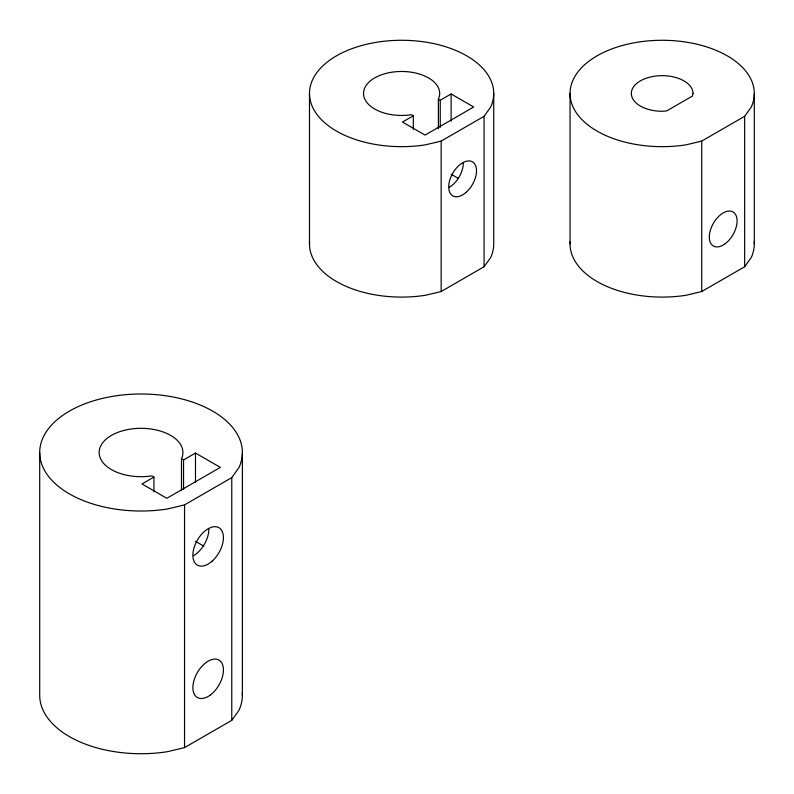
<?xml version="1.0" encoding="UTF-8"?>
<svg xmlns="http://www.w3.org/2000/svg" width="794" height="794" viewBox="0 0 794 794"><rect width="100%" height="100%" fill="white"/><g stroke="black" fill="none" stroke-linecap="round" stroke-linejoin="round"><path stroke-width="1.19" d="M484.082 116.301L490.593 107.23A92.124 53.188 0 0 0 409.635 40.474A92.124 53.188 0 0 0 309.829 98.099A92.124 53.188 0 0 0 425.445 144.836L441.156 141.084L484.082 116.301L484.082 266.734L441.156 291.527L425.445 295.279A92.124 53.188 0 0 1 309.571 241.594M231.769 477.621L238.925 467.646A101.334 58.508 0 0 0 149.868 394.221A101.334 58.508 0 0 0 40.087 457.602A101.334 58.508 0 0 0 167.266 509.023L184.545 504.885L231.769 477.621L231.769 720.337L184.545 747.601L167.266 751.729A101.334 58.508 0 0 1 39.7 695.216L39.7 452.511M484.082 266.734L490.593 257.673A92.124 53.188 0 0 0 493.729 243.907L493.729 93.464M231.769 720.337L238.925 710.362A101.334 58.508 0 0 0 242.289 692.874M744.653 116.301L751.164 107.23A92.124 53.188 0 0 0 670.205 40.484A92.124 53.188 0 0 0 570.4 98.099A92.124 53.188 0 0 0 686.016 144.845L701.727 141.084L744.653 116.301L744.653 266.744L701.727 291.527L686.016 295.279A92.124 53.188 0 0 1 570.132 241.604M744.653 266.744L751.164 257.673A92.124 53.188 0 0 0 754.211 241.604M413.337 115.775L402.479 122.048L425.058 135.089L473.7 107.001L451.111 93.97L440.253 100.233L438.387 99.151A38.082 21.984 0 0 0 404.92 71.559A38.082 21.984 0 0 0 363.672 95.379A38.082 21.984 0 0 0 411.461 114.703L413.337 115.775L413.337 129.353M153.937 477.055L141.997 483.953L166.829 498.295L220.335 467.398L195.493 453.056L183.553 459.954L181.498 458.763A41.884 24.187 0 0 0 144.687 428.413A41.884 24.187 0 0 0 99.31 454.615A41.884 24.187 0 0 0 151.882 475.864L153.937 477.055L153.937 491.764M451.111 174.204L458.297 178.352M195.493 541.319L203.78 546.093M754.3 93.464L754.3 243.907M701.727 141.084L701.727 291.527M570.052 93.464L570.052 243.907M451.111 93.97L451.111 121.125M441.156 141.084L441.156 291.527M440.253 100.233L440.253 127.387M438.387 99.151L438.387 128.777M309.481 93.464L309.481 243.907M242.378 452.511L242.378 695.216M195.493 453.056L195.493 482.474M184.545 504.885L184.545 747.601M183.553 459.954L183.553 489.372M181.498 458.763L181.498 490.642M208.872 529.181A21.617 12.486 -60 0 1 193.587 555.661M463.279 163.167A19.652 11.344 -60 0 1 449.374 187.235M693.003 93.464L692.418 96.064L666.682 110.922L662.176 111.269A30.827 17.796 0 0 1 631.339 93.464A30.827 17.796 0 0 1 662.176 75.668A30.827 17.796 0 0 1 693.003 93.464M210.36 694.998A21.617 12.486 -60 0 0 220.156 660.945A21.617 12.486 -60 0 0 193.954 680.478A21.617 12.486 -60 0 0 210.36 694.998M212.107 561.179A21.617 12.486 -60 0 0 218.965 527.692A21.617 12.486 -60 0 0 193.389 550.371A21.617 12.486 -60 0 0 212.107 561.179M466.217 192.257A19.652 11.344 -60 0 0 472.45 161.817A19.652 11.344 -60 0 0 449.196 182.431A19.652 11.344 -60 0 0 466.217 192.257M725.19 243.708A19.652 11.344 -60 0 0 734.103 212.742A19.652 11.344 -60 0 0 710.283 230.498A19.652 11.344 -60 0 0 725.19 243.708"/></g></svg>
